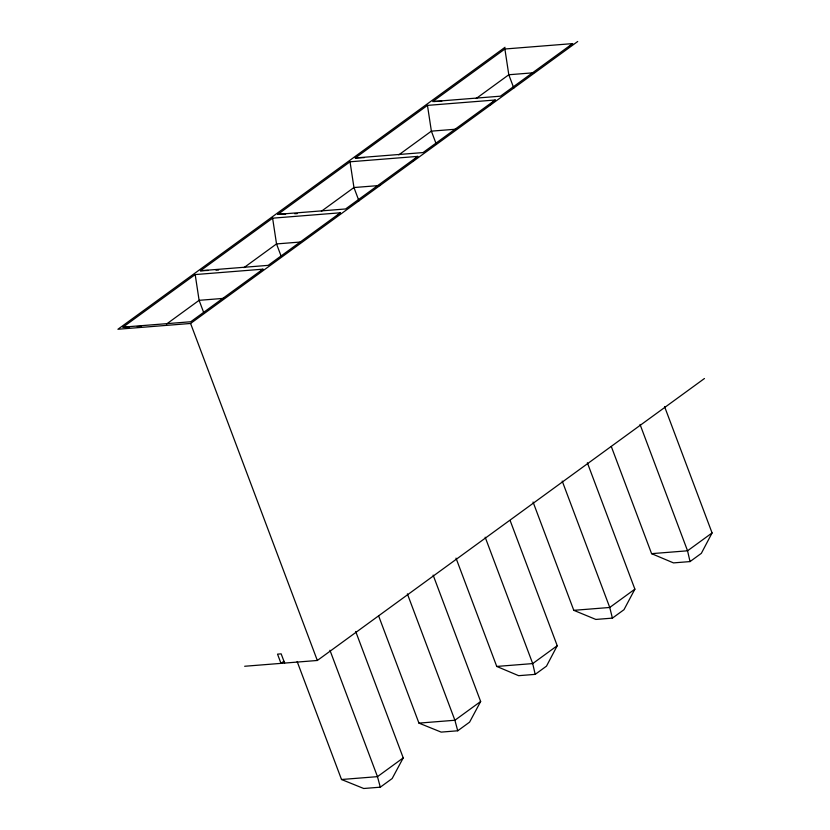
<?xml version="1.0" encoding="UTF-8"?>
<svg xmlns="http://www.w3.org/2000/svg" width="830" height="830" viewBox="0 0 830 830"><rect width="100%" height="100%" fill="white"/><g stroke="black" fill="none" stroke-linecap="round" stroke-linejoin="round"><path stroke-width="1.25" d="M510.149 520.545L557.231 645.719L546.493 666.137L535.194 674.365L518.636 675.682L496.745 666.438L456.012 558.123M664.55 406.555L712.078 532.933L701.34 553.351L690.041 561.578L673.483 562.896L651.591 553.662L611.316 446.54M587.36 462.777L634.888 589.155L623.984 609.697L612.405 618.122L595.847 619.439L573.789 610.33L533.047 502.005M355.707 631.505L403.235 757.883L392.165 778.54L380.296 787.182L363.737 788.5L341.514 779.505L297.161 661.552M433.136 575.117L480.653 701.495L469.583 722.152L457.724 730.784L441.166 732.112L418.943 723.117L378.656 615.995M260.081 271.773L262.934 269.179L195.185 274.574L123.006 327.144L129.49 326.896M336.555 216.246L340.352 212.791L272.613 218.176L200.435 270.746L208.206 270.445M413.039 160.719L417.781 156.393L350.032 161.788L277.863 214.358L285.634 214.057M489.513 105.192L495.209 100.005L427.46 105.389L355.282 157.959L364.349 157.617M568.83 47.071L572.627 43.606L504.889 49.001L432.71 101.571L500.449 96.176L572.627 43.606M505.045 47.279L117.922 329.251L190.589 323.461L577.711 41.5M166.519 324.063L199.107 300.325L224.1 298.333M243.937 267.665L276.525 243.927L300.273 242.038M321.366 211.276L353.954 187.538L380.202 185.453M398.784 154.878L431.382 131.14L456.376 129.158M476.213 98.49L508.8 74.752L533.804 72.76M262.934 269.179L190.755 321.75L123.006 327.144M340.352 212.791L268.183 265.361L200.435 270.746M417.781 156.393L345.602 208.963L277.863 214.358M495.209 100.005L423.03 152.575L355.282 157.959M283.901 661.251L280.997 663.367L277.531 654.144L281.163 653.853L284.628 663.077M244.663 666.262L317.33 660.473L704.452 378.511M403.235 757.883L377.474 776.652L341.514 779.505M480.653 701.495L454.902 720.253L418.943 723.117M557.231 645.719L532.704 663.585L496.745 666.438M634.888 589.155L609.749 607.467L573.789 610.33M712.078 532.933L687.551 550.798L651.591 553.662M434.007 101.519L441.778 101.219M294.702 213.704L297.296 213.611M215.987 270.155L218.581 270.051M137.261 326.595L141.152 326.439M513.801 88.063L508.8 74.752L504.889 49.001M640.034 424.421L687.551 550.798L690.041 561.578M436.383 144.451L431.382 131.14L427.46 105.389M562.221 481.089L609.749 607.467L612.405 618.122M358.954 200.85L353.954 187.538L350.032 161.788M485.177 537.207L532.704 663.585L535.194 674.365M281.08 256.034L276.525 243.927L272.613 218.176M407.374 593.875L454.902 720.253L457.724 730.784M203.651 312.422L199.107 300.325L195.185 274.574M329.946 650.264L377.474 776.652L380.296 787.182M190.589 323.461L317.33 660.473"/></g></svg>
